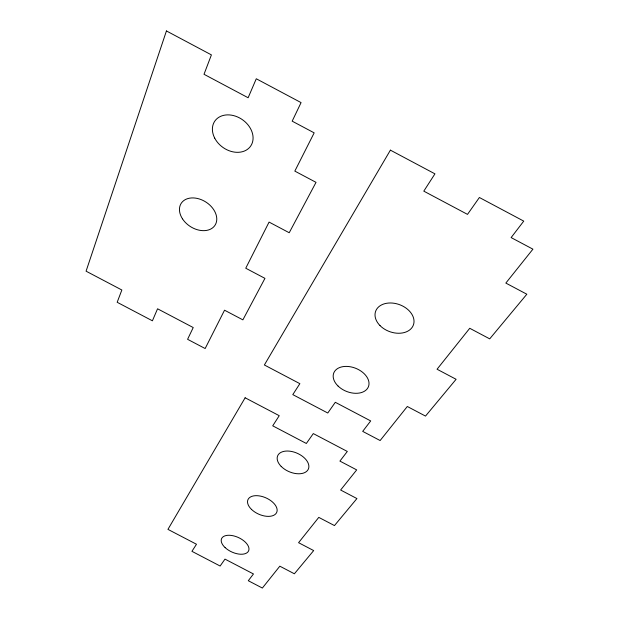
<?xml version="1.0" encoding="UTF-8"?>
<svg xmlns="http://www.w3.org/2000/svg" width="619" height="619" viewBox="0 0 619 619"><rect width="100%" height="100%" fill="white"/><g stroke="black" fill="none" stroke-linecap="round" stroke-linejoin="round"><path stroke-width="0.93" d="M166.434 30.95L86.08 271.184L121.85 290.002L117.177 302.281L152.406 320.804L157.559 308.788L193.221 327.552L187.588 339.305L205.152 348.543L224.535 310.196L242.88 319.861L264.947 278.364L245.751 268.228L269.072 222.082L289.22 232.744L316.023 182.35L294.83 171.107L314.166 132.853L292.176 121.162L301.074 102.607L256.281 78.768L248.134 97.748L204.015 74.288L211.404 54.882L166.434 30.95M245.132 397.785L167.942 529.369L196.486 544.248L191.929 551.328L220.124 566.029L224.991 559.119L253.465 573.968L248.296 580.715L262.363 588.05L279.819 566.184L294.381 573.782L313.678 550.577L298.575 542.693L318.785 517.376L334.461 525.577L356.923 498.566L340.628 490.024L356.691 469.898L339.916 461.101L347.313 451.452L313.299 433.586L306.343 443.475L272.724 425.826L279.239 415.697L245.132 397.785M390.403 150.146L264.375 364.986L299.867 383.664L292.802 394.628L327.776 413.012L335.305 402.304L370.696 420.928L362.688 431.373L380.128 440.542L407.31 406.497L425.508 416.084L456.102 379.292L437.053 369.233L469.744 328.287L489.714 338.864L526.839 294.218L505.839 283.076L532.92 249.163L511.132 237.58L523.751 221.115L479.385 197.5L467.507 214.383L423.798 191.147L434.94 173.846L390.403 150.146M225.107 547.591A14.833 7.946 24.5 0 0 248.459 551.173A14.833 7.946 24.5 0 0 231.715 535.489A14.833 7.946 24.5 0 0 225.107 547.591M281.181 466.409A16.728 10.066 23.4 0 0 308.092 469.62A16.728 10.066 23.4 0 0 289.8 451.181A16.728 10.066 23.4 0 0 281.181 466.409M338.106 386.086A18.64 12.434 21.7 0 0 368.282 387.068A18.64 12.434 21.7 0 0 346.903 366.409A18.64 12.434 21.7 0 0 338.106 386.086M214.7 138.114A21.843 16.945 35.3 0 0 249.906 147.082A21.843 16.945 35.3 0 0 233.611 115.606A21.843 16.945 35.3 0 0 214.7 138.114M251.492 509.391A15.723 8.914 24 0 0 276.5 512.818A15.723 8.914 24 0 0 259.013 495.858A15.723 8.914 24 0 0 251.492 509.391M380.004 325.579A20.087 14.361 20 0 0 413.059 325.803A20.087 14.361 20 0 0 390.504 302.977A20.087 14.361 20 0 0 380.004 325.579M182.473 218.824A20.148 14.5 32.9 0 0 214.747 225.649A20.148 14.5 32.9 0 0 197.113 198.397A20.148 14.5 32.9 0 0 182.473 218.824"/></g></svg>
